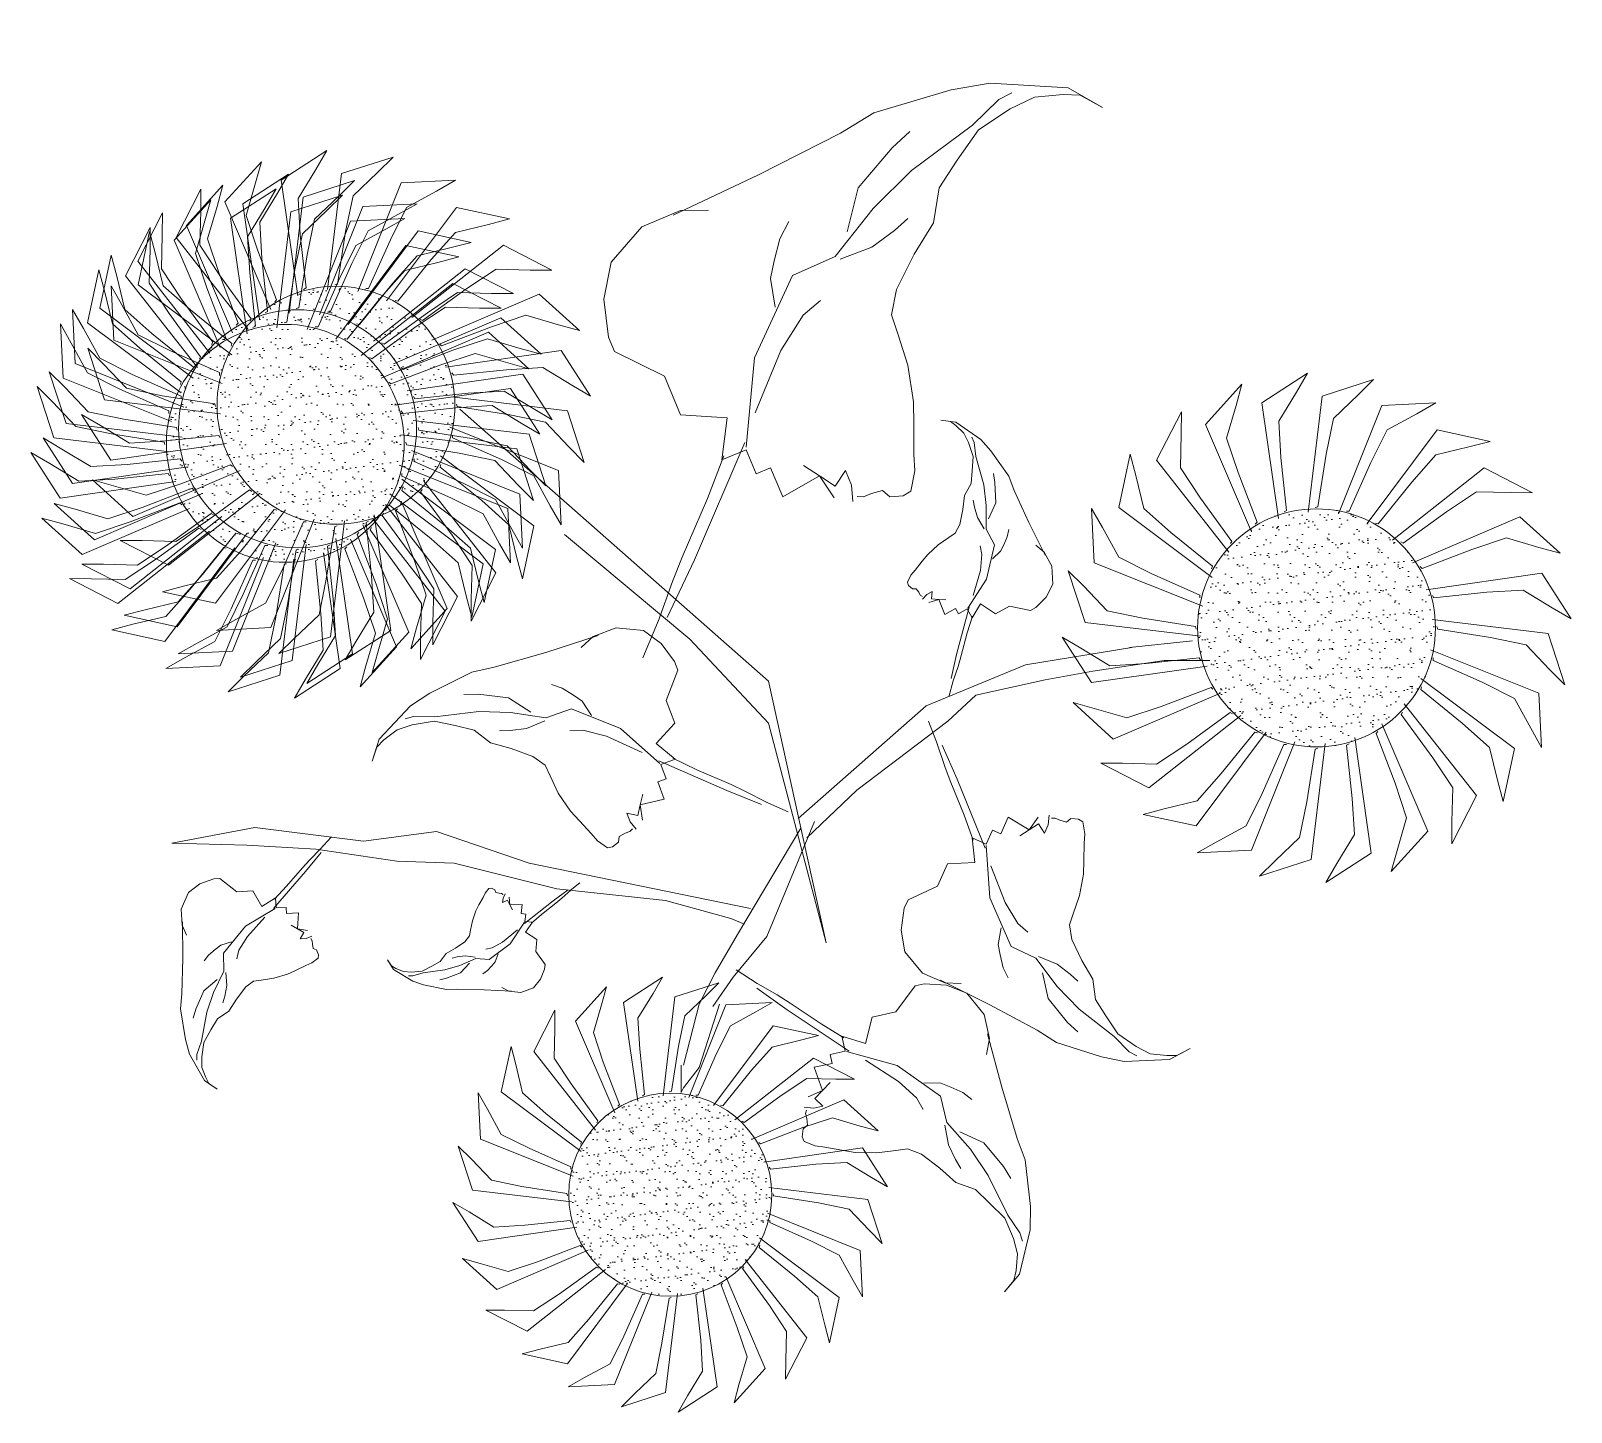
# Model space of a CAD drawing. Header units: inches. Extents: x 154 to 3537458, y 443 to 102045062.
# Drawn here: x 339361 to 354824, y 10191310 to 10205173 of the extents above.
import ezdxf

# ---------------------------------------------------------------- set-up
doc = ezdxf.new("R2010")
doc.units = ezdxf.units.IN
doc.layers.add('PLANT', color=94, linetype='Continuous', lineweight=0)
doc.layers.add('Text', color=160, linetype='Continuous', lineweight=20)

# ---------------------------------------------------------------- blocks, each defined once
blk = doc.blocks.new('xcer')
h = blk.add_hatch()
h.set_pattern_fill('AR-SAND', color=32, scale=0.1, style=0)
h.set_pattern_definition([(37.5, (0, 0), (-0.0062993358, 0.192682377), [0, -0.152, 0, -0.17, 0, -0.1625]), (7.5, (0, 0), (0.1769776705, 0.2822146065), [0, -0.082, 0, -0.137, 0, -0.0525]), (327.5, (-0.123, 0), (0.3114141862, 0.0005659054), [0, -0.05, 0, -0.18, 0, -0.235]), (317.5, (-0.123, 0), (0.3006126605, 0.0877675565), [0, -0.025, 0, -0.118, 0, -0.135])])
h.paths.add_polyline_path([(341.64, 10200.643, 1), (339.251, 10200.643, 1)])
for points in [[(339.792, 10201.605), (339.33, 10202.683), (339.696, 10203.087), (339.638, 10202.875), (339.542, 10202.548), (339.657, 10202.202), (339.849, 10201.702), (339.83, 10201.682)], [(340.063, 10201.742), (339.896, 10202.902), (340.354, 10203.198), (340.243, 10203.008), (340.066, 10202.717), (340.087, 10202.353), (340.144, 10201.82), (340.12, 10201.806)], [(340.361, 10201.803), (340.5, 10202.967), (341.018, 10203.134), (340.862, 10202.98), (340.616, 10202.745), (340.542, 10202.387), (340.459, 10201.858), (340.432, 10201.851)], [(339.565, 10201.403), (338.84, 10202.325), (339.088, 10202.81), (339.087, 10202.59), (339.079, 10202.249), (339.28, 10201.945), (339.595, 10201.511), (339.582, 10201.488)], [(340.664, 10201.786), (341.099, 10202.874), (341.644, 10202.901), (341.453, 10202.792), (341.154, 10202.629), (340.991, 10202.303), (340.773, 10201.813), (340.746, 10201.813)], [(340.952, 10201.69), (341.655, 10202.629), (342.188, 10202.514), (341.975, 10202.458), (341.644, 10202.378), (341.402, 10202.105), (341.065, 10201.688), (341.038, 10201.695)], [(339.398, 10201.15), (338.459, 10201.852), (338.574, 10202.385), (338.63, 10202.173), (338.71, 10201.841), (338.983, 10201.599), (339.4, 10201.262), (339.392, 10201.235)], [(341.206, 10201.523), (342.128, 10202.248), (342.613, 10201.999), (342.393, 10202), (342.052, 10202.009), (341.748, 10201.808), (341.314, 10201.492), (341.291, 10201.506)], [(339.302, 10200.861), (338.214, 10201.297), (338.187, 10201.841), (338.295, 10201.65), (338.459, 10201.351), (338.785, 10201.188), (339.275, 10200.97), (339.275, 10200.943)], [(341.408, 10201.296), (342.486, 10201.758), (342.89, 10201.392), (342.678, 10201.45), (342.351, 10201.546), (342.005, 10201.431), (341.505, 10201.239), (341.485, 10201.258)], [(339.285, 10200.558), (338.121, 10200.697), (337.953, 10201.215), (338.108, 10201.06), (338.343, 10200.813), (338.701, 10200.739), (339.23, 10200.656), (339.237, 10200.63)], [(341.545, 10201.025), (342.705, 10201.192), (343.001, 10200.734), (342.811, 10200.845), (342.52, 10201.022), (342.156, 10201), (341.623, 10200.944), (341.609, 10200.968)], [(341.606, 10200.727), (342.77, 10200.588), (342.937, 10200.07), (342.783, 10200.225), (342.548, 10200.472), (342.19, 10200.546), (341.661, 10200.629), (341.654, 10200.655)], [(339.346, 10200.26), (338.186, 10200.093), (337.89, 10200.551), (338.08, 10200.44), (338.371, 10200.263), (338.735, 10200.285), (339.268, 10200.341), (339.282, 10200.317)], [(341.589, 10200.424), (342.677, 10199.988), (342.704, 10199.444), (342.595, 10199.635), (342.432, 10199.934), (342.106, 10200.097), (341.616, 10200.315), (341.616, 10200.342)], [(341.493, 10200.136), (342.432, 10199.433), (342.317, 10198.9), (342.261, 10199.113), (342.181, 10199.444), (341.908, 10199.686), (341.491, 10200.023), (341.498, 10200.05)], [(339.482, 10199.989), (338.405, 10199.527), (338.001, 10199.893), (338.212, 10199.835), (338.54, 10199.739), (338.886, 10199.854), (339.386, 10200.046), (339.405, 10200.027)], [(341.326, 10199.882), (342.051, 10198.96), (341.802, 10198.475), (341.803, 10198.695), (341.812, 10199.036), (341.611, 10199.34), (341.295, 10199.774), (341.309, 10199.797)], [(339.684, 10199.762), (338.763, 10199.037), (338.278, 10199.286), (338.498, 10199.285), (338.838, 10199.276), (339.143, 10199.477), (339.577, 10199.793), (339.6, 10199.779)], [(341.099, 10199.68), (341.561, 10198.602), (341.195, 10198.198), (341.253, 10198.41), (341.349, 10198.737), (341.234, 10199.083), (341.042, 10199.583), (341.061, 10199.603)], [(339.938, 10199.595), (339.236, 10198.656), (338.703, 10198.771), (338.915, 10198.827), (339.247, 10198.907), (339.489, 10199.18), (339.826, 10199.597), (339.852, 10199.59)], [(340.828, 10199.543), (340.995, 10198.383), (340.537, 10198.087), (340.648, 10198.277), (340.825, 10198.568), (340.803, 10198.932), (340.747, 10199.465), (340.771, 10199.479)], [(340.227, 10199.499), (339.791, 10198.411), (339.247, 10198.384), (339.438, 10198.493), (339.737, 10198.656), (339.9, 10198.982), (340.118, 10199.472), (340.145, 10199.472)], [(340.53, 10199.482), (340.391, 10198.318), (339.872, 10198.151), (340.028, 10198.305), (340.275, 10198.54), (340.348, 10198.898), (340.432, 10199.427), (340.458, 10199.434)]]:
    blk.add_lwpolyline(points)
blk.add_circle((340.445, 10200.643), 1.194)
blk = doc.blocks.new('xcfhh')
for p, q in [((344.681, 10202.285), (345.101, 10202.495)), ((345.101, 10202.495), (345.522, 10202.495)), ((345.522, 10202.495), (345.784, 10202.39)), ((344.471, 10201.97), (344.681, 10202.285)), ((344.366, 10201.603), (344.471, 10201.97)), ((344.366, 10201.445), (344.366, 10201.603)), ((344.734, 10201.025), (344.366, 10201.445)), ((344.734, 10200.605), (344.734, 10201.025)), ((345.154, 10200.395), (344.734, 10200.605)), ((344.944, 10200.027), (345.154, 10200.395)), ((345.221, 10200.098), (344.302, 10199.208)), ((344.977, 10200.055), (344.661, 10199.725)), ((345.207, 10200.027), (344.944, 10200.027)), ((345.207, 10199.765), (345.207, 10200.027)), ((344.661, 10199.725), (344.201, 10199.28)), ((345.364, 10199.765), (345.207, 10199.765)), ((345.364, 10199.45), (345.364, 10199.765)), ((345.784, 10199.502), (345.679, 10199.66)), ((345.784, 10199.502), (345.364, 10199.45)), ((345.889, 10199.345), (345.784, 10199.502)), ((345.837, 10199.24), (345.784, 10199.502)), ((346.047, 10199.45), (345.889, 10199.345)), ((346.047, 10199.292), (346.047, 10199.45)), ((344.302, 10199.208), (343.828, 10198.777)), ((344.201, 10199.28), (344.015, 10199.093)), ((345.994, 10199.135), (346.047, 10199.292)), ((344.015, 10199.093), (343.728, 10198.777)), ((343.444, 10198.498), (343.748, 10198.798))]:
    blk.add_line(p, q)
for points in [[(345.437, 10202.481), (346.384, 10202.524), (347.303, 10202.596), (347.691, 10202.653), (348.495, 10202.567), (348.883, 10202.481), (349.587, 10202.136), (349.831, 10201.82), (349.673, 10202.021), (349.515, 10202.093), (349.242, 10202.179), (348.969, 10202.165), (348.596, 10202.093), (348.28, 10201.892), (348.007, 10201.706), (347.82, 10201.404), (347.519, 10201.189), (347.217, 10200.93), (347.074, 10200.715), (347.059, 10200.514), (347.031, 10200.184), (346.944, 10199.825), (346.858, 10199.61), (346.743, 10199.337), (346.686, 10199.179), (346.571, 10199.007), (346.485, 10198.993), (346.356, 10199.036), (346.313, 10199.122), (346.198, 10199.136), (346.111, 10199.136), (346.054, 10199.165)], [(345.217, 10200.049), (345.639, 10200.847), (346.311, 10201.462), (346.779, 10201.474), (347.314, 10201.77), (347.816, 10201.975), (348.557, 10202.158), (348.899, 10202.294), (349.047, 10202.306)], [(346.984, 10201.656), (347.257, 10202.021), (347.725, 10202.26), (347.953, 10202.34)], [(346.026, 10201.235), (346.095, 10201.519), (346.197, 10201.668), (346.334, 10201.85), (346.482, 10201.975)], [(346.813, 10201.428), (347.155, 10201.417), (347.428, 10201.485), (347.599, 10201.542)], [(345.433, 10200.334), (345.912, 10200.813), (346.254, 10201.052), (346.471, 10201.121)]]:
    blk.add_lwpolyline(points)
blk = doc.blocks.new('pl12')
at = {"layer": 'PLANT'}
for p, q in [((341.687, 10200.605), (344.786, 10197.874)), ((343.998, 10198.294), (342.738, 10199.345)), ((344.786, 10197.454), (343.998, 10198.294)), ((348.412, 10198.213), (349.042, 10198.278)), ((347.368, 10198.039), (348.433, 10198.213)), ((346.368, 10197.626), (347.368, 10198.039)), ((347.564, 10197.887), (348.042, 10197.974)), ((348.042, 10197.974), (348.76, 10198.083)), ((348.76, 10198.083), (349.216, 10198.083)), ((344.786, 10197.874), (345.364, 10195.249)), ((346.868, 10197.735), (347.564, 10197.887)), ((346.586, 10197.474), (346.868, 10197.735)), ((345.086, 10196.496), (346.368, 10197.626)), ((345.364, 10195.249), (344.786, 10197.454)), ((345.673, 10196.779), (346.586, 10197.474)), ((345.173, 10196.301), (345.673, 10196.779)), ((345.248, 10196.466), (344.771, 10195.311)), ((345.112, 10196.398), (344.477, 10195.333)), ((344.477, 10195.333), (344.25, 10194.948)), ((344.771, 10195.311), (344.431, 10194.903)), ((344.25, 10194.948), (344.091, 10194.631)), ((344.431, 10194.903), (344.227, 10194.608)), ((344.091, 10194.631), (343.933, 10194.019)), ((344.295, 10194.631), (344.091, 10193.996)), ((343.91, 10193.747), (343.91, 10194.019)), ((344.091, 10193.996), (343.933, 10193.792)), ((343.933, 10193.792), (343.91, 10193.747))]:
    blk.add_line(p, q, dxfattribs=at)
blk.add_lwpolyline([(344.606, 10195.593), (342.385, 10196.048), (341.453, 10196.366), (340.72, 10196.267), (339.629, 10196.405), (338.796, 10196.247), (339.55, 10196.227), (340.244, 10196.187), (341.057, 10196.068), (341.632, 10196.048), (342.663, 10195.791), (343.754, 10195.672), (344.408, 10195.493), (344.547, 10195.434)], dxfattribs=at)
at = {"layer": 'PLANT', "rotation": 22.64094569623228}
blk.add_blockref('xcfhh', (3952.51, 653.342), dxfattribs=at)
at = {"layer": 'PLANT'}
for p in [(0, 0), (9.843, -2.234)]:
    blk.add_blockref('xcer', p, dxfattribs=at)
for p, xscale, yscale, zscale, rotation in [((-3025.407, 8165.072), -0.3858445376190016, 0.3858445376190016, 0.3858445376190016, 299.1528347289621), ((2625.127, 4687.961), -0.5842507150756481, 0.5842507150756481, 0.5842507150756481, 20.55707399866918), ((2574.583, 15727.292), -0.5842507150756481, 0.5842507150756481, 0.5842507150756481, 156.1247087444602), ((4262.31, 10543.654), -0.3858445376190016, 0.3858445376190016, 0.3858445376190016, 93.13243008519974), ((734.047, 13115.608), 0.2886869625014895, 0.2886869625014895, 0.2886869625014895, 174.298383595981), ((-5519.431, 9118.643), 0.5842507150756481, 0.5842507150756481, 0.5842507150756481, 282.3297775621947)]:
    blk.add_blockref('xcfhh', p, dxfattribs=dict(at, xscale=xscale, yscale=yscale, zscale=zscale, rotation=rotation))
at = {"layer": 'PLANT', "xscale": 0.8537976122427452, "yscale": 0.8537976122427452, "zscale": 0.8537976122427452}
blk.add_blockref('xcer', (53.129, 1483.436), dxfattribs=at)

msp = doc.modelspace()

# ---------------------------------------------------------------- block references
at = {"layer": 'PLANT', "xscale": 1000, "yscale": 1000, "zscale": 1000}
msp.add_blockref('pl12', (1979.40741, 772.19311), dxfattribs=at)
at = {"layer": 'Text', "xscale": 1000, "yscale": 1000, "zscale": 1000}
msp.add_blockref('xcer', (1593.78456, 535.97373), dxfattribs=at)
at = {"layer": 'Text', "xscale": 1000, "yscale": 1000}
msp.add_blockref('xcer', (1470.8896, 389.80221), dxfattribs=at)

doc.saveas('drawing.dxf')
